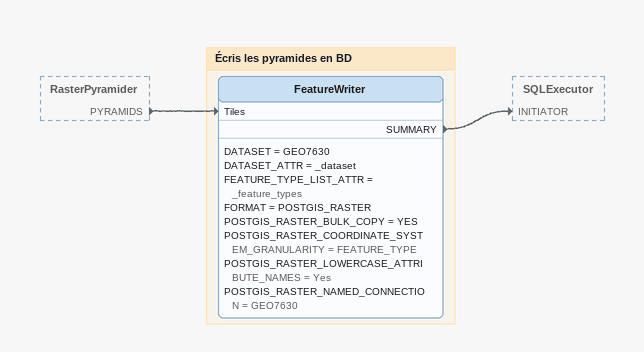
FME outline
RasterPyramider [outside]
    PYRAMIDS -> FeatureWriter [Tiles]

Bookmark: Écris les pyramides en BD
FeatureWriter
    DATASET = GEO7630
    DATASET_ATTR = _dataset
    FEATURE_TYPE_LIST_ATTR = _feature_types
    FORMAT = POSTGIS_RASTER
    POSTGIS_RASTER_BULK_COPY = YES
    POSTGIS_RASTER_COORDINATE_SYSTEM_GRANULARITY = FEATURE_TYPE
    POSTGIS_RASTER_LOWERCASE_ATTRIBUTE_NAMES = Yes
    POSTGIS_RASTER_NAMED_CONNECTION = GEO7630
    SUMMARY -> SQLExecutor [INITIATOR]
